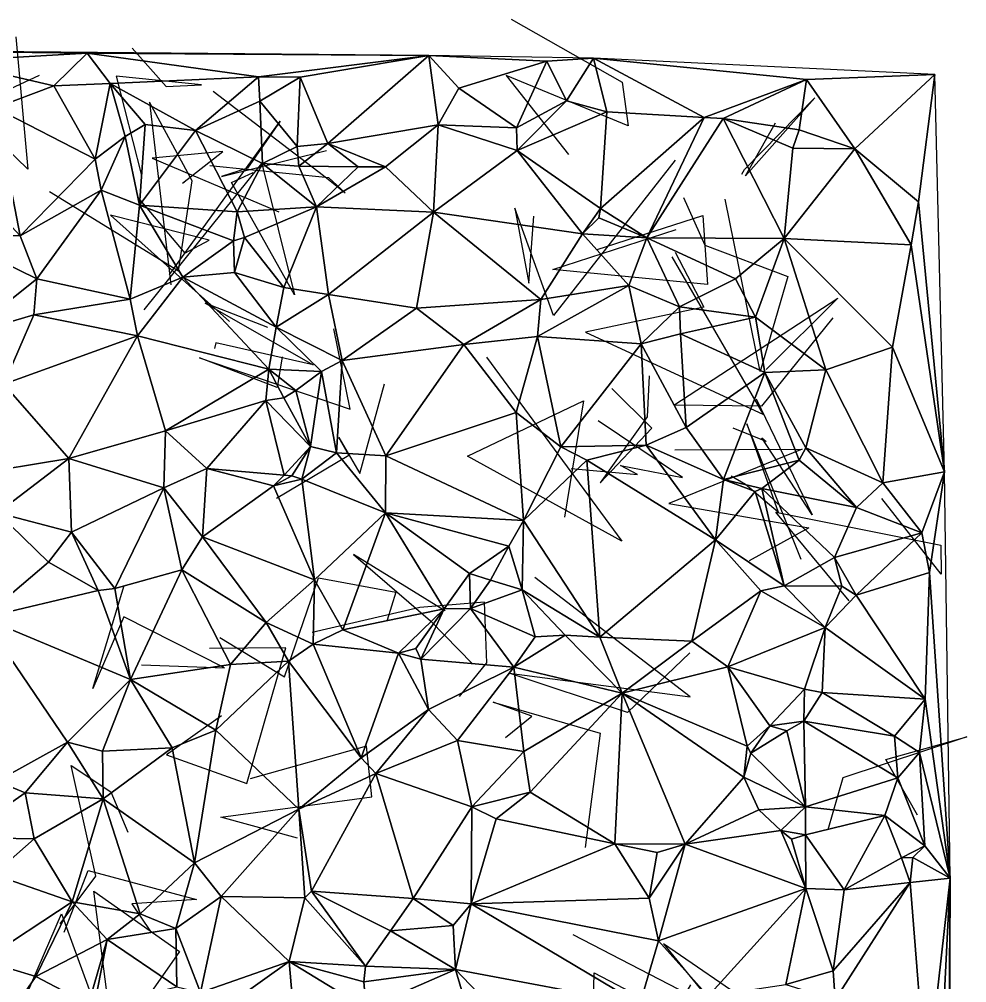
# Model space of a CAD drawing. Header units: metres. Extents: x -15.8 to 15.9, y -15.8 to 15.8.
# Drawn here: x 5.3 to 15.16, y 5.22 to 15.24 of the extents above; entities that cross this region are included whole.
import ezdxf

# ---------------------------------------------------------------- set-up
doc = ezdxf.new("R2010")
doc.units = ezdxf.units.M
doc.layers.add('CRACKS', color=1, linetype='Continuous')
doc.layers.add('STREET_MESH', color=7, linetype='Continuous')

msp = doc.modelspace()

# ---------------------------------------------------------------- linework, layer by layer
at = {"layer": 'CRACKS'}
for points in [[(10.424, 15.239, 0.1), (11.576, 14.586, 0.1), (11.639, 14.13, 0.1), (10.37, 14.653, 0.1), (11.02, 13.831, 0.1)], [(5.268, 15.057, 0.1), (5.394, 13.68, 0.1), (4.696, 14.353, 0.1), (4.91, 14.376, 0.1), (5.517, 14.659, 0.1)], [(6.48, 14.939, 0.1), (6.834, 14.541, 0.1), (7.202, 14.557, 0.1), (6.313, 14.646, 0.1), (6.574, 13.628, 0.1)], [(7.323, 14.49, 0.1), (8.471, 13.614, 0.1), (8.697, 13.434, 0.1), (8.527, 13.591, 0.1), (7.289, 13.715, 0.1)], [(5.62, 13.448, 0.1), (6.961, 12.622, 0.1), (7.105, 13.557, 0.1), (6.66, 14.376, 0.1), (6.881, 12.476, 0.1)], [(12.821, 13.628, 0.1), (12.849, 13.677, 0.1), (13.583, 14.422, 0.1), (12.862, 13.61, 0.1), (13.174, 14.161, 0.1)], [(6.867, 12.585, 0.1), (8.018, 14.179, 0.1), (7.68, 13.692, 0.1), (7.41, 13.603, 0.1), (8.5, 13.874, 0.1)], [(7.022, 13.542, 0.1), (7.004, 13.534, 0.1), (7.423, 13.864, 0.1), (6.689, 13.794, 0.1), (8.006, 13.236, 0.1)], [(6.605, 12.216, 0.1), (7.829, 13.74, 0.1), (8.169, 12.373, 0.1), (7.514, 13.543, 0.1), (7.739, 13.646, 0.1)], [(12.129, 13.772, 0.1), (10.862, 12.159, 0.1), (10.462, 13.274, 0.1), (10.605, 12.495, 0.1), (10.659, 13.19, 0.1)], [(6.538, 13.386, 0.1), (7.028, 12.806, 0.1), (7.281, 12.94, 0.1), (6.253, 13.203, 0.1), (7.492, 12.095, 0.1)], [(12.216, 13.386, 0.1), (12.438, 12.89, 0.1), (13.303, 12.564, 0.1), (13.015, 11.574, 0.1), (12.65, 13.367, 0.1)], [(11.318, 12.845, 0.1), (12.418, 13.198, 0.1), (12.467, 12.479, 0.1), (10.858, 12.638, 0.1), (12.14, 13.051, 0.1)], [(12.13, 12.817, 0.1), (12.428, 12.244, 0.1), (11.197, 11.983, 0.1), (13.049, 11.13, 0.1), (12.099, 12.767, 0.1)], [(13.771, 12.133, 0.1), (13.029, 11.214, 0.1), (12.115, 11.224, 0.1), (13.821, 12.34, 0.1), (13.075, 11.596, 0.1)], [(7.891, 12.034, 0.1), (7.24, 12.287, 0.1), (8.363, 11.646, 0.1), (7.349, 11.873, 0.1), (7.337, 11.816, 0.1)], [(8.041, 11.727, 0.1), (7.989, 11.409, 0.1), (7.181, 11.716, 0.1), (8.746, 11.183, 0.1), (8.577, 12.018, 0.1)], [(10.166, 11.725, 0.1), (11.573, 9.81, 0.1), (9.97, 10.695, 0.1), (11.176, 11.271, 0.1), (10.976, 10.061, 0.1)], [(11.859, 11.53, 0.1), (11.838, 11.105, 0.1), (11.35, 10.417, 0.1), (11.886, 10.985, 0.1), (11.469, 11.4, 0.1)], [(7.98, 10.258, 0.1), (8.733, 10.706, 0.1), (8.629, 10.889, 0.1), (8.848, 10.515, 0.1), (9.105, 11.446, 0.1)], [(12.972, 11.292, 0.1), (13.554, 10.086, 0.1), (13.031, 10.886, 0.1), (13.077, 10.846, 0.1), (12.733, 10.987, 0.1)], [(11.046, 10.568, 0.1), (11.738, 10.506, 0.1), (11.559, 10.599, 0.1), (12.206, 10.472, 0.1), (11.327, 11.064, 0.1)], [(13.441, 9.621, 0.1), (12.875, 11.032, 0.1), (13.202, 10.111, 0.1), (12.862, 10.401, 0.1), (12.712, 10.488, 0.1)], [(12.127, 10.76, 0.1), (13.452, 10.768, 0.1), (12.062, 10.204, 0.1), (13.519, 9.948, 0.1), (12.9, 9.608, 0.1)], [(13.941, 9.19, 0.1), (13.175, 10.113, 0.1), (14.893, 9.768, 0.1), (14.896, 9.466, 0.1), (14.279, 10.253, 0.1)], [(9.705, 9.139, 0.1), (9.733, 9.088, 0.1), (8.783, 9.673, 0.1), (9.585, 8.982, 0.1), (10.02, 8.536, 0.1)], [(7.391, 8.81, 0.1), (8.066, 8.399, 0.1), (8.419, 9.43, 0.1), (9.224, 9.281, 0.1), (9.131, 8.99, 0.1)], [(12.28, 8.651, 0.1), (11.632, 8.03, 0.1), (10.401, 8.439, 0.1), (12.286, 8.193, 0.1), (10.668, 9.434, 0.1)], [(6.575, 8.524, 0.1), (7.439, 8.492, 0.1), (6.394, 9.023, 0.1), (6.072, 8.28, 0.1), (6.398, 9.349, 0.1)], [(9.886, 8.196, 0.1), (10.17, 8.546, 0.1), (10.145, 9.175, 0.1), (9.472, 9.122, 0.1), (8.353, 8.86, 0.1)], [(7.409, 7.993, 0.1), (6.836, 7.589, 0.1), (7.671, 7.291, 0.1), (8.079, 8.701, 0.1), (7.285, 8.695, 0.1)], [(10.365, 7.768, 0.1), (10.638, 7.99, 0.1), (10.234, 8.137, 0.1), (11.348, 7.815, 0.1), (11.193, 6.623, 0.1)], [(14.649, 6.961, 0.1), (14.322, 7.54, 0.1), (15.163, 7.776, 0.1), (13.874, 7.349, 0.1), (13.719, 6.808, 0.1)], [(8.199, 6.723, 0.1), (7.403, 6.939, 0.1), (8.973, 7.153, 0.1), (8.917, 7.677, 0.1), (7.709, 7.339, 0.1)], [(5.731, 5.832, 0.1), (6.102, 6.328, 0.1), (5.846, 7.479, 0.1), (6.256, 7.203, 0.1), (6.434, 6.783, 0.1)], [(5.771, 5.744, 0.1), (6.023, 6.386, 0.1), (7.149, 6.083, 0.1), (6.476, 6.038, 0.1), (6.671, 5.752, 0.1)], [(6.333, 4.206, 0.1), (6.08, 6.172, 0.1), (6.973, 5.542, 0.1), (6.333, 4.63, 0.1), (7.619, 4.605, 0.1)], [(5.379, 5.092, 0.1), (5.743, 5.936, 0.1), (6.411, 4.113, 0.1), (5.573, 3.975, 0.1), (5.751, 4.903, 0.1)], [(12.218, 4.698, 0.1), (12.948, 4.978, 0.1), (12.009, 5.623, 0.1), (12.564, 4.942, 0.1), (11.069, 5.718, 0.1)], [(12.289, 5.195, 0.1), (11.24, 3.4, 0.1), (11.288, 5.321, 0.1), (12.295, 4.794, 0.1), (11.871, 4.27, 0.1)]]:
    msp.add_polyline3d(points, dxfattribs=at)
at = {"layer": 'STREET_MESH'}
for points in [[(4.562, 14.804), (6.011, 14.888), (3.436, 14.917)], [(6.011, 14.888), (9.566, 14.862), (3.436, 14.917)], [(4.562, 14.804), (5.665, 14.546), (6.011, 14.888)], [(5.665, 14.546), (6.252, 14.571), (6.011, 14.888)], [(6.252, 14.571), (7.794, 14.64), (6.011, 14.888)], [(7.794, 14.64), (9.566, 14.862), (6.011, 14.888)], [(8.227, 14.636), (9.566, 14.862), (7.794, 14.64)], [(8.517, 13.946), (9.566, 14.862), (8.227, 14.636)], [(9.566, 14.862), (8.517, 13.946), (9.664, 14.141)], [(11.279, 14.833), (9.566, 14.862), (10.795, 14.805)], [(9.566, 14.862), (9.877, 14.521), (10.795, 14.805)], [(9.877, 14.521), (9.566, 14.862), (9.664, 14.141)], [(10.998, 14.39), (11.279, 14.833), (10.795, 14.805)], [(11.279, 14.833), (10.998, 14.39), (11.419, 14.276)], [(11.279, 14.833), (13.495, 14.612), (14.832, 14.665)], [(12.432, 14.217), (11.279, 14.833), (11.419, 14.276)], [(11.279, 14.833), (12.432, 14.217), (13.495, 14.612)], [(5.665, 14.546), (4.562, 14.804), (5.054, 14.318)], [(9.877, 14.521), (10.478, 14.11), (10.795, 14.805)], [(10.478, 14.11), (10.998, 14.39), (10.795, 14.805)], [(6.252, 14.571), (7.138, 14.082), (7.794, 14.64)], [(7.138, 14.082), (7.807, 14.389), (7.794, 14.64)], [(7.807, 14.389), (8.227, 14.636), (7.794, 14.64)], [(7.807, 14.389), (8.196, 13.916), (8.227, 14.636)], [(8.196, 13.916), (8.517, 13.946), (8.227, 14.636)], [(13.495, 14.612), (13.998, 13.892), (14.832, 14.665)], [(13.998, 13.892), (14.662, 13.342), (14.832, 14.665)], [(14.662, 13.342), (14.931, 10.532), (14.832, 14.665)], [(6.094, 13.784), (5.665, 14.546), (5.054, 14.318)], [(6.094, 13.784), (6.252, 14.571), (5.665, 14.546)], [(6.408, 14.021), (6.252, 14.571), (6.094, 13.784)], [(6.615, 14.146), (6.252, 14.571), (6.408, 14.021)], [(6.252, 14.571), (6.615, 14.146), (7.138, 14.082)], [(13.495, 14.612), (12.432, 14.217), (12.627, 14.207)], [(13.42, 14.088), (13.495, 14.612), (12.627, 14.207)], [(13.42, 14.088), (13.998, 13.892), (13.495, 14.612)], [(9.877, 14.521), (9.664, 14.141), (10.478, 14.11)], [(7.835, 13.738), (7.807, 14.389), (7.138, 14.082)], [(8.196, 13.916), (7.807, 14.389), (7.835, 13.738)], [(10.485, 13.873), (10.998, 14.39), (10.478, 14.11)], [(10.998, 14.39), (10.485, 13.873), (11.419, 14.276)], [(4.463, 13.9), (5.316, 12.986), (5.054, 14.318)], [(5.316, 12.986), (6.094, 13.784), (5.054, 14.318)], [(10.485, 13.873), (11.353, 13.271), (11.419, 14.276)], [(11.353, 13.271), (12.432, 14.217), (11.419, 14.276)], [(6.615, 14.146), (6.408, 14.021), (6.557, 13.304)], [(7.138, 14.082), (6.615, 14.146), (6.557, 13.304)], [(8.517, 13.946), (9.116, 13.704), (9.664, 14.141)], [(9.664, 14.141), (9.116, 13.704), (9.616, 13.234)], [(10.485, 13.873), (9.664, 14.141), (9.616, 13.234)], [(9.664, 14.141), (10.485, 13.873), (10.478, 14.11)], [(12.432, 14.217), (11.353, 13.271), (11.833, 12.965)], [(12.432, 14.217), (11.833, 12.965), (12.627, 14.207)], [(11.833, 12.965), (13.264, 12.96), (12.627, 14.207)], [(13.264, 12.96), (13.352, 13.897), (12.627, 14.207)], [(13.352, 13.897), (13.42, 14.088), (12.627, 14.207)], [(7.572, 13.236), (7.138, 14.082), (6.557, 13.304)], [(7.835, 13.738), (7.138, 14.082), (7.572, 13.236)], [(13.42, 14.088), (13.352, 13.897), (13.998, 13.892)], [(6.156, 13.462), (6.408, 14.021), (6.094, 13.784)], [(6.408, 14.021), (6.156, 13.462), (6.557, 13.304)], [(8.212, 13.711), (8.517, 13.946), (8.196, 13.916)], [(8.831, 13.706), (8.517, 13.946), (8.212, 13.711)], [(8.831, 13.706), (9.116, 13.704), (8.517, 13.946)], [(5.316, 12.986), (4.463, 13.9), (4.529, 13.008)], [(8.212, 13.711), (8.196, 13.916), (7.835, 13.738)], [(10.485, 13.873), (9.616, 13.234), (11.166, 13.007)], [(11.353, 13.271), (10.485, 13.873), (11.166, 13.007)], [(13.998, 13.892), (13.352, 13.897), (13.264, 12.96)], [(13.998, 13.892), (13.264, 12.96), (14.584, 12.892)], [(14.662, 13.342), (13.998, 13.892), (14.584, 12.892)], [(5.316, 12.986), (6.156, 13.462), (6.094, 13.784)], [(8.397, 13.288), (7.835, 13.738), (7.572, 13.236)], [(8.212, 13.711), (7.835, 13.738), (8.397, 13.288)], [(8.831, 13.706), (8.212, 13.711), (8.397, 13.288)], [(9.116, 13.704), (8.831, 13.706), (8.397, 13.288)], [(9.616, 13.234), (9.116, 13.704), (8.397, 13.288)], [(6.156, 13.462), (5.316, 12.986), (5.486, 12.538)], [(6.458, 12.327), (6.156, 13.462), (5.486, 12.538)], [(6.156, 13.462), (6.458, 12.327), (6.557, 13.304)], [(14.662, 13.342), (14.584, 12.892), (14.931, 10.532)], [(6.458, 12.327), (7.008, 12.556), (6.557, 13.304)], [(7.535, 12.935), (7.572, 13.236), (6.557, 13.304)], [(7.008, 12.556), (7.535, 12.935), (6.557, 13.304)], [(7.535, 12.935), (7.648, 12.971), (7.572, 13.236)], [(7.648, 12.971), (8.397, 13.288), (7.572, 13.236)], [(7.648, 12.971), (8.056, 12.448), (8.397, 13.288)], [(8.056, 12.448), (8.521, 12.375), (8.397, 13.288)], [(8.521, 12.375), (9.616, 13.234), (8.397, 13.288)], [(9.616, 13.234), (8.521, 12.375), (9.439, 12.236)], [(10.73, 12.323), (9.616, 13.234), (9.439, 12.236)], [(9.616, 13.234), (10.73, 12.323), (11.166, 13.007)], [(11.334, 13.174), (11.353, 13.271), (11.166, 13.007)], [(11.353, 13.271), (11.334, 13.174), (11.833, 12.965)], [(11.833, 12.965), (11.334, 13.174), (11.166, 13.007)], [(4.762, 11.962), (5.486, 12.538), (4.529, 13.008)], [(5.486, 12.538), (5.316, 12.986), (4.529, 13.008)], [(7.545, 12.605), (7.535, 12.935), (7.008, 12.556)], [(7.545, 12.605), (7.648, 12.971), (7.535, 12.935)], [(7.545, 12.605), (8.056, 12.448), (7.648, 12.971)], [(10.73, 12.323), (11.647, 12.47), (11.166, 13.007)], [(11.647, 12.47), (11.833, 12.965), (11.166, 13.007)], [(11.647, 12.47), (12.173, 12.248), (11.833, 12.965)], [(11.833, 12.965), (12.758, 12.54), (13.264, 12.96)], [(12.173, 12.248), (12.758, 12.54), (11.833, 12.965)], [(13.264, 12.96), (12.758, 12.54), (12.965, 12.139)], [(13.695, 11.594), (13.264, 12.96), (12.965, 12.139)], [(13.264, 12.96), (14.389, 11.828), (14.584, 12.892)], [(13.264, 12.96), (13.695, 11.594), (14.389, 11.828)], [(14.584, 12.892), (14.389, 11.828), (14.931, 10.532)], [(4.762, 11.962), (5.455, 12.166), (5.486, 12.538)], [(5.455, 12.166), (6.458, 12.327), (5.486, 12.538)], [(6.458, 12.327), (6.534, 11.946), (7.008, 12.556)], [(6.534, 11.946), (7.903, 11.601), (7.008, 12.556)], [(7.978, 12.037), (7.545, 12.605), (7.008, 12.556)], [(7.903, 11.601), (7.978, 12.037), (7.008, 12.556)], [(8.056, 12.448), (7.545, 12.605), (7.978, 12.037)], [(12.758, 12.54), (12.173, 12.248), (12.965, 12.139)], [(8.521, 12.375), (8.056, 12.448), (7.978, 12.037)], [(11.647, 12.47), (10.697, 11.94), (11.777, 11.864)], [(11.647, 12.47), (10.73, 12.323), (10.697, 11.94)], [(12.173, 12.248), (11.647, 12.47), (11.777, 11.864)], [(6.458, 12.327), (5.455, 12.166), (6.534, 11.946)], [(8.665, 11.69), (8.521, 12.375), (7.978, 12.037)], [(8.521, 12.375), (8.665, 11.69), (9.439, 12.236)], [(9.439, 12.236), (8.665, 11.69), (9.929, 11.858)], [(10.73, 12.323), (9.439, 12.236), (9.929, 11.858)], [(10.697, 11.94), (10.73, 12.323), (9.929, 11.858)], [(12.185, 11.969), (12.173, 12.248), (11.777, 11.864)], [(12.173, 12.248), (12.185, 11.969), (12.965, 12.139)], [(5.455, 12.166), (4.762, 11.962), (5.145, 11.445)], [(6.534, 11.946), (5.455, 12.166), (5.145, 11.445)], [(12.185, 11.969), (13.061, 11.564), (12.965, 12.139)], [(13.061, 11.564), (13.695, 11.594), (12.965, 12.139)], [(7.978, 12.037), (7.903, 11.601), (8.45, 11.576)], [(8.665, 11.69), (7.978, 12.037), (8.45, 11.576)], [(5.822, 10.672), (6.534, 11.946), (5.145, 11.445)], [(6.534, 11.946), (5.822, 10.672), (6.826, 10.957)], [(7.903, 11.601), (6.534, 11.946), (6.826, 10.957)], [(10.697, 11.94), (9.929, 11.858), (10.474, 11.148)], [(10.938, 10.793), (10.697, 11.94), (10.474, 11.148)], [(11.777, 11.864), (10.697, 11.94), (10.938, 10.793)], [(12.244, 10.992), (12.185, 11.969), (11.777, 11.864)], [(12.185, 11.969), (12.244, 10.992), (13.061, 11.564)], [(8.665, 11.69), (9.12, 10.699), (9.929, 11.858)], [(9.929, 11.858), (9.12, 10.699), (10.474, 11.148)], [(11.826, 10.809), (11.777, 11.864), (10.938, 10.793)], [(11.826, 10.809), (12.244, 10.992), (11.777, 11.864)], [(13.695, 11.594), (14.289, 10.417), (14.389, 11.828)], [(14.389, 11.828), (14.289, 10.417), (14.931, 10.532)], [(8.607, 10.73), (8.665, 11.69), (8.45, 11.576)], [(9.12, 10.699), (8.665, 11.69), (8.607, 10.73)], [(7.869, 11.274), (7.903, 11.601), (6.826, 10.957)], [(7.903, 11.601), (7.869, 11.274), (8.059, 11.301)], [(8.181, 11.379), (7.903, 11.601), (8.059, 11.301)], [(7.903, 11.601), (8.181, 11.379), (8.45, 11.576)], [(8.181, 11.379), (8.334, 10.796), (8.45, 11.576)], [(8.334, 10.796), (8.607, 10.73), (8.45, 11.576)], [(12.244, 10.992), (12.633, 10.454), (13.061, 11.564)], [(13.061, 11.564), (12.633, 10.454), (13.418, 10.654)], [(13.488, 10.783), (13.695, 11.594), (13.061, 11.564)], [(13.488, 10.783), (13.061, 11.564), (13.418, 10.654)], [(13.695, 11.594), (13.488, 10.783), (14.289, 10.417)], [(5.822, 10.672), (5.145, 11.445), (4.765, 10.496)], [(8.334, 10.796), (8.181, 11.379), (8.059, 11.301)], [(7.255, 10.565), (7.869, 11.274), (6.826, 10.957)], [(8.061, 10.499), (7.869, 11.274), (7.255, 10.565)], [(7.869, 11.274), (8.334, 10.796), (8.059, 11.301)], [(8.061, 10.499), (8.334, 10.796), (7.869, 11.274)], [(9.12, 10.699), (10.552, 10.026), (10.474, 11.148)], [(10.552, 10.026), (10.938, 10.793), (10.474, 11.148)], [(5.822, 10.672), (6.809, 10.367), (6.826, 10.957)], [(6.809, 10.367), (7.255, 10.565), (6.826, 10.957)], [(12.633, 10.454), (12.244, 10.992), (11.826, 10.809)], [(8.061, 10.499), (8.14, 10.491), (8.334, 10.796)], [(8.14, 10.491), (8.246, 10.455), (8.334, 10.796)], [(8.246, 10.455), (8.607, 10.73), (8.334, 10.796)], [(8.607, 10.73), (8.246, 10.455), (9.114, 10.104)], [(9.12, 10.699), (8.607, 10.73), (9.114, 10.104)], [(10.552, 10.026), (11.209, 10.654), (10.938, 10.793)], [(11.209, 10.654), (11.826, 10.809), (10.938, 10.793)], [(11.826, 10.809), (11.209, 10.654), (12.548, 9.825)], [(12.633, 10.454), (11.826, 10.809), (12.548, 9.825)], [(14.014, 10.161), (13.488, 10.783), (13.418, 10.654)], [(13.488, 10.783), (14.014, 10.161), (14.289, 10.417)], [(5.079, 10.107), (5.822, 10.672), (4.765, 10.496)], [(5.079, 10.107), (5.849, 9.904), (5.822, 10.672)], [(5.849, 9.904), (6.809, 10.367), (5.822, 10.672)], [(10.552, 10.026), (9.12, 10.699), (9.114, 10.104)], [(11.209, 10.654), (10.552, 10.026), (11.345, 8.812)], [(12.548, 9.825), (11.209, 10.654), (11.345, 8.812)], [(12.633, 10.454), (13.032, 10.358), (13.418, 10.654)], [(13.032, 10.358), (14.014, 10.161), (13.418, 10.654)], [(7.255, 10.565), (6.809, 10.367), (7.21, 9.855)], [(7.951, 10.387), (7.255, 10.565), (7.21, 9.855)], [(7.951, 10.387), (8.061, 10.499), (7.255, 10.565)], [(14.289, 10.417), (14.695, 9.896), (14.931, 10.532)], [(14.695, 9.896), (14.774, 9.484), (14.931, 10.532)], [(14.931, 10.532), (14.774, 9.484), (14.99, 6.306)], [(7.951, 10.387), (8.14, 10.491), (8.061, 10.499)], [(8.14, 10.491), (7.951, 10.387), (8.246, 10.455)], [(8.246, 10.455), (7.951, 10.387), (8.378, 9.41)], [(8.246, 10.455), (8.378, 9.41), (9.114, 10.104)], [(12.96, 10.328), (12.633, 10.454), (12.548, 9.825)], [(13.032, 10.358), (12.633, 10.454), (12.96, 10.328)], [(6.809, 10.367), (5.849, 9.904), (6.298, 9.317)], [(6.997, 9.514), (6.809, 10.367), (6.298, 9.317)], [(6.809, 10.367), (6.997, 9.514), (7.21, 9.855)], [(8.378, 9.41), (7.951, 10.387), (7.21, 9.855)], [(13.264, 9.345), (12.96, 10.328), (12.548, 9.825)], [(13.032, 10.358), (12.96, 10.328), (13.264, 9.345)], [(13.032, 10.358), (13.264, 9.345), (13.786, 9.642)], [(14.014, 10.161), (13.032, 10.358), (13.786, 9.642)], [(14.014, 10.161), (14.695, 9.896), (14.289, 10.417)], [(14.695, 9.896), (14.014, 10.161), (13.786, 9.642)], [(5.079, 10.107), (4.926, 9.015), (5.609, 9.594)], [(5.849, 9.904), (5.079, 10.107), (5.609, 9.594)], [(8.378, 9.41), (8.67, 8.887), (9.114, 10.104)], [(8.67, 8.887), (9.724, 9.107), (9.114, 10.104)], [(10.399, 9.758), (9.114, 10.104), (9.99, 9.474)], [(9.114, 10.104), (9.724, 9.107), (9.99, 9.474)], [(10.552, 10.026), (9.114, 10.104), (10.399, 9.758)], [(10.552, 10.026), (10.399, 9.758), (10.536, 9.306)], [(10.552, 10.026), (10.536, 9.306), (11.345, 8.812)], [(6.125, 9.297), (5.849, 9.904), (5.609, 9.594)], [(5.849, 9.904), (6.125, 9.297), (6.298, 9.317)], [(6.997, 9.514), (7.873, 8.964), (7.21, 9.855)], [(7.873, 8.964), (8.378, 9.41), (7.21, 9.855)], [(12.303, 8.771), (12.548, 9.825), (11.345, 8.812)], [(12.303, 8.771), (13.021, 9.295), (12.548, 9.825)], [(13.021, 9.295), (13.264, 9.345), (12.548, 9.825)], [(14.013, 9.248), (14.695, 9.896), (13.786, 9.642)], [(14.695, 9.896), (14.013, 9.248), (14.774, 9.484)], [(10.207, 9.405), (10.399, 9.758), (9.99, 9.474)], [(10.399, 9.758), (10.207, 9.405), (10.536, 9.306)], [(13.264, 9.345), (13.862, 9.344), (13.786, 9.642)], [(13.862, 9.344), (14.013, 9.248), (13.786, 9.642)], [(4.926, 9.015), (6.125, 9.297), (5.609, 9.594)], [(6.463, 8.371), (6.997, 9.514), (6.298, 9.317)], [(7.502, 8.529), (6.997, 9.514), (6.463, 8.371)], [(7.873, 8.964), (6.997, 9.514), (7.502, 8.529)], [(9.724, 9.107), (9.999, 9.112), (9.99, 9.474)], [(9.999, 9.112), (10.207, 9.405), (9.99, 9.474)], [(14.013, 9.248), (14.729, 8.167), (14.774, 9.484)], [(14.774, 9.484), (14.729, 8.167), (14.99, 6.306)], [(7.873, 8.964), (8.362, 8.74), (8.378, 9.41)], [(8.362, 8.74), (8.67, 8.887), (8.378, 9.41)], [(10.207, 9.405), (9.999, 9.112), (10.536, 9.306)], [(13.264, 9.345), (13.021, 9.295), (13.691, 8.913)], [(13.862, 9.344), (13.264, 9.345), (13.691, 8.913)], [(14.013, 9.248), (13.862, 9.344), (13.691, 8.913)], [(6.125, 9.297), (4.926, 9.015), (6.463, 8.371)], [(6.125, 9.297), (6.463, 8.371), (6.298, 9.317)], [(9.999, 9.112), (10.672, 8.817), (10.536, 9.306)], [(10.536, 9.306), (10.984, 8.832), (11.345, 8.812)], [(10.672, 8.817), (10.984, 8.832), (10.536, 9.306)], [(13.021, 9.295), (12.303, 8.771), (12.677, 8.504)], [(13.021, 9.295), (12.677, 8.504), (13.691, 8.913)], [(14.729, 8.167), (14.013, 9.248), (13.691, 8.913)], [(9.724, 9.107), (8.67, 8.887), (9.249, 8.646)], [(9.432, 8.696), (9.724, 9.107), (9.249, 8.646)], [(9.482, 8.584), (9.724, 9.107), (9.432, 8.696)], [(9.999, 9.112), (9.482, 8.584), (10.45, 8.501)], [(9.724, 9.107), (9.482, 8.584), (9.999, 9.112)], [(10.672, 8.817), (9.999, 9.112), (10.45, 8.501)], [(4.926, 9.015), (5.806, 7.721), (6.463, 8.371)], [(4.926, 9.015), (5.071, 7.316), (5.806, 7.721)], [(7.873, 8.964), (7.502, 8.529), (8.107, 8.564)], [(8.362, 8.74), (7.873, 8.964), (8.107, 8.564)], [(8.67, 8.887), (8.362, 8.74), (9.249, 8.646)], [(10.984, 8.832), (10.672, 8.817), (10.45, 8.501)], [(11.579, 8.23), (10.984, 8.832), (10.45, 8.501)], [(11.345, 8.812), (10.984, 8.832), (11.579, 8.23)], [(12.677, 8.504), (13.475, 8.273), (13.691, 8.913)], [(13.475, 8.273), (13.66, 8.238), (13.691, 8.913)], [(13.66, 8.238), (14.729, 8.167), (13.691, 8.913)], [(8.861, 7.558), (8.362, 8.74), (8.107, 8.564)], [(8.362, 8.74), (8.861, 7.558), (9.249, 8.646)], [(12.303, 8.771), (11.345, 8.812), (11.579, 8.23)], [(12.677, 8.504), (12.303, 8.771), (11.579, 8.23)], [(8.861, 7.558), (9.561, 8.059), (9.249, 8.646)], [(9.482, 8.584), (9.432, 8.696), (9.249, 8.646)], [(9.561, 8.059), (9.482, 8.584), (9.249, 8.646)], [(7.502, 8.529), (6.463, 8.371), (7.351, 7.844)], [(8.107, 8.564), (7.502, 8.529), (7.351, 7.844)], [(8.214, 7.022), (8.107, 8.564), (7.351, 7.844)], [(8.214, 7.022), (8.861, 7.558), (8.107, 8.564)], [(9.482, 8.584), (9.561, 8.059), (10.45, 8.501)], [(9.561, 8.059), (9.863, 7.737), (10.45, 8.501)], [(9.863, 7.737), (10.555, 7.624), (10.45, 8.501)], [(10.555, 7.624), (11.579, 8.23), (10.45, 8.501)], [(12.879, 7.68), (12.677, 8.504), (11.579, 8.23)], [(13.114, 7.891), (13.475, 8.273), (12.677, 8.504)], [(12.879, 7.68), (13.114, 7.891), (12.677, 8.504)], [(5.806, 7.721), (6.17, 7.626), (6.463, 8.371)], [(6.17, 7.626), (6.895, 7.661), (6.463, 8.371)], [(6.463, 8.371), (6.895, 7.661), (7.351, 7.844)], [(10.555, 7.624), (10.621, 7.2), (11.579, 8.23)], [(10.621, 7.2), (11.501, 6.662), (11.579, 8.23)], [(11.501, 6.662), (12.234, 6.661), (11.579, 8.23)], [(12.234, 6.661), (12.844, 7.356), (11.579, 8.23)], [(12.844, 7.356), (12.879, 7.68), (11.579, 8.23)], [(13.114, 7.891), (13.469, 7.94), (13.475, 8.273)], [(13.469, 7.94), (13.66, 8.238), (13.475, 8.273)], [(13.66, 8.238), (13.469, 7.94), (14.41, 7.781)], [(14.729, 8.167), (13.66, 8.238), (14.41, 7.781)], [(14.729, 8.167), (14.41, 7.781), (14.672, 7.614)], [(14.729, 8.167), (14.672, 7.614), (14.99, 6.306)], [(9.561, 8.059), (8.861, 7.558), (9.016, 7.396)], [(9.863, 7.737), (9.561, 8.059), (9.016, 7.396)], [(13.292, 7.837), (13.469, 7.94), (13.114, 7.891)], [(13.469, 7.94), (13.292, 7.837), (13.485, 7.047)], [(14.446, 7.349), (13.469, 7.94), (13.485, 7.047)], [(14.41, 7.781), (13.469, 7.94), (14.446, 7.349)], [(6.895, 7.661), (7.127, 6.465), (7.351, 7.844)], [(7.127, 6.465), (8.214, 7.022), (7.351, 7.844)], [(13.114, 7.891), (12.879, 7.68), (12.915, 7.607)], [(13.292, 7.837), (13.114, 7.891), (12.915, 7.607)], [(13.292, 7.837), (12.915, 7.607), (13.485, 7.047)], [(5.806, 7.721), (5.071, 7.316), (5.366, 7.195)], [(6.179, 7.132), (5.806, 7.721), (5.366, 7.195)], [(6.179, 7.132), (6.17, 7.626), (5.806, 7.721)], [(10.014, 7.049), (9.863, 7.737), (9.016, 7.396)], [(9.863, 7.737), (10.014, 7.049), (10.555, 7.624)], [(14.41, 7.781), (14.446, 7.349), (14.672, 7.614)], [(6.17, 7.626), (6.179, 7.132), (6.895, 7.661)], [(6.895, 7.661), (6.179, 7.132), (7.127, 6.465)], [(10.014, 7.049), (10.621, 7.2), (10.555, 7.624)], [(12.915, 7.607), (12.879, 7.68), (12.844, 7.356)], [(8.861, 7.558), (8.214, 7.022), (9.016, 7.396)], [(12.915, 7.607), (12.844, 7.356), (13.485, 7.047)], [(14.446, 7.349), (14.726, 6.643), (14.672, 7.614)], [(14.672, 7.614), (14.726, 6.643), (14.99, 6.306)], [(5.071, 7.316), (4.699, 6.73), (5.366, 7.195)], [(8.214, 7.022), (8.345, 6.172), (9.016, 7.396)], [(8.345, 6.172), (9.402, 6.094), (9.016, 7.396)], [(9.402, 6.094), (10.014, 7.049), (9.016, 7.396)], [(13, 7.017), (12.844, 7.356), (12.234, 6.661)], [(12.844, 7.356), (13, 7.017), (13.485, 7.047)], [(14.311, 6.956), (14.446, 7.349), (13.485, 7.047)], [(14.726, 6.643), (14.446, 7.349), (14.311, 6.956)], [(4.699, 6.73), (5.461, 6.714), (5.366, 7.195)], [(5.461, 6.714), (6.179, 7.132), (5.366, 7.195)], [(5.461, 6.714), (5.857, 6.06), (6.179, 7.132)], [(6.179, 7.132), (5.857, 6.06), (6.564, 5.936)], [(6.179, 7.132), (6.564, 5.936), (7.127, 6.465)], [(10.621, 7.2), (10.014, 7.049), (10.267, 6.922)], [(11.501, 6.662), (10.621, 7.2), (10.267, 6.922)], [(8.214, 7.022), (7.127, 6.465), (7.406, 6.115)], [(8.275, 6.102), (8.214, 7.022), (7.406, 6.115)], [(8.214, 7.022), (8.275, 6.102), (8.345, 6.172)], [(10.005, 6.039), (10.014, 7.049), (9.402, 6.094)], [(10.014, 7.049), (10.005, 6.039), (10.267, 6.922)], [(13.227, 6.802), (13, 7.017), (12.234, 6.661)], [(13, 7.017), (13.227, 6.802), (13.485, 7.047)], [(13.227, 6.802), (13.484, 6.757), (13.485, 7.047)], [(13.484, 6.757), (14.311, 6.956), (13.485, 7.047)], [(10.005, 6.039), (11.501, 6.662), (10.267, 6.922)], [(13.484, 6.757), (13.887, 6.185), (14.311, 6.956)], [(13.887, 6.185), (14.483, 6.517), (14.311, 6.956)], [(14.483, 6.517), (14.726, 6.643), (14.311, 6.956)], [(5.461, 6.714), (4.699, 6.73), (5.036, 6.344)], [(13.488, 6.197), (13.227, 6.802), (12.234, 6.661)], [(13.227, 6.802), (13.488, 6.197), (13.339, 6.712)], [(13.484, 6.757), (13.227, 6.802), (13.339, 6.712)], [(13.488, 6.197), (13.484, 6.757), (13.339, 6.712)], [(13.887, 6.185), (13.484, 6.757), (13.488, 6.197)], [(5.857, 6.06), (5.461, 6.714), (5.036, 6.344)], [(11.501, 6.662), (10.005, 6.039), (11.857, 6.098)], [(11.941, 6.573), (11.501, 6.662), (11.857, 6.098)], [(11.501, 6.662), (11.941, 6.573), (12.234, 6.661)], [(11.957, 5.654), (12.234, 6.661), (11.857, 6.098)], [(12.234, 6.661), (11.941, 6.573), (11.857, 6.098)], [(11.957, 5.654), (13.488, 6.197), (12.234, 6.661)], [(14.601, 6.519), (14.726, 6.643), (14.483, 6.517)], [(14.726, 6.643), (14.601, 6.519), (14.99, 6.306)], [(13.887, 6.185), (14.574, 6.261), (14.483, 6.517)], [(14.574, 6.261), (14.601, 6.519), (14.483, 6.517)], [(14.601, 6.519), (14.574, 6.261), (14.99, 6.306)], [(7.127, 6.465), (6.564, 5.936), (6.934, 5.781)], [(7.406, 6.115), (7.127, 6.465), (6.934, 5.781)], [(5.857, 6.06), (5.036, 6.344), (4.926, 5.448)], [(14.574, 6.261), (13.887, 6.185), (13.772, 5.341)], [(13.794, 5.041), (14.574, 6.261), (13.772, 5.341)], [(14.574, 6.261), (13.794, 5.041), (14.745, 4.118)], [(14.574, 6.261), (14.745, 4.118), (14.99, 6.306)], [(14.745, 4.118), (14.802, 2.528), (14.99, 6.306)], [(14.802, 2.528), (14.926, -2.909), (14.99, 6.306)], [(14.926, -2.909), (14.945, -4.492), (14.99, 6.306)], [(14.945, -4.492), (14.953, -11.964), (14.99, 6.306)], [(7.192, 5.115), (7.406, 6.115), (6.934, 5.781)], [(7.192, 5.115), (8.112, 5.439), (7.406, 6.115)], [(8.112, 5.439), (8.275, 6.102), (7.406, 6.115)], [(8.345, 6.172), (8.275, 6.102), (8.906, 5.39)], [(9.166, 5.759), (8.345, 6.172), (8.906, 5.39)], [(8.345, 6.172), (9.166, 5.759), (9.402, 6.094)], [(11.957, 5.654), (12.473, 5.08), (13.488, 6.197)], [(12.473, 5.08), (13.282, 5.201), (13.488, 6.197)], [(13.282, 5.201), (13.772, 5.341), (13.488, 6.197)], [(13.772, 5.341), (13.887, 6.185), (13.488, 6.197)], [(5.479, 5.284), (5.857, 6.06), (4.926, 5.448)], [(5.857, 6.06), (5.479, 5.284), (6.219, 5.668)], [(6.564, 5.936), (5.857, 6.06), (6.219, 5.668)], [(8.275, 6.102), (8.112, 5.439), (8.906, 5.39)], [(9.166, 5.759), (9.819, 5.812), (9.402, 6.094)], [(9.819, 5.812), (10.005, 6.039), (9.402, 6.094)], [(10.005, 6.039), (9.819, 5.812), (9.844, 5.357)], [(11.76, 4.996), (10.005, 6.039), (9.844, 5.357)], [(10.005, 6.039), (11.957, 5.654), (11.857, 6.098)], [(10.005, 6.039), (11.76, 4.996), (11.957, 5.654)], [(6.564, 5.936), (6.219, 5.668), (6.934, 5.781)], [(6.219, 5.668), (6.943, 5.177), (6.934, 5.781)], [(6.943, 5.177), (7.192, 5.115), (6.934, 5.781)], [(9.844, 5.357), (9.166, 5.759), (8.906, 5.39)], [(9.819, 5.812), (9.166, 5.759), (9.844, 5.357)], [(5.479, 5.284), (6.027, 4.994), (6.219, 5.668)], [(6.027, 4.994), (6.083, 4.971), (6.219, 5.668)], [(6.083, 4.971), (6.943, 5.177), (6.219, 5.668)], [(11.76, 4.996), (12.473, 5.08), (11.957, 5.654)], [(5.279, 4.995), (5.479, 5.284), (4.926, 5.448)], [(8.112, 5.439), (7.192, 5.115), (7.232, 4.81)], [(8.244, 3.903), (8.112, 5.439), (7.232, 4.81)], [(8.244, 3.903), (8.914, 4.949), (8.112, 5.439)], [(8.112, 5.439), (8.889, 5.229), (8.906, 5.39)], [(8.914, 4.949), (8.889, 5.229), (8.112, 5.439)], [(8.889, 5.229), (9.844, 5.357), (8.906, 5.39)], [(8.889, 5.229), (8.914, 4.949), (9.844, 5.357)], [(8.914, 4.949), (10.031, 4.72), (9.844, 5.357)], [(11.76, 4.996), (9.844, 5.357), (10.77, 4.39)], [(9.844, 5.357), (10.031, 4.72), (10.77, 4.39)], [(13.282, 5.201), (13.794, 5.041), (13.772, 5.341)], [(6.027, 4.994), (5.479, 5.284), (5.279, 4.995)]]:
    msp.add_3dface(points, dxfattribs=at)

doc.saveas('drawing.dxf')
